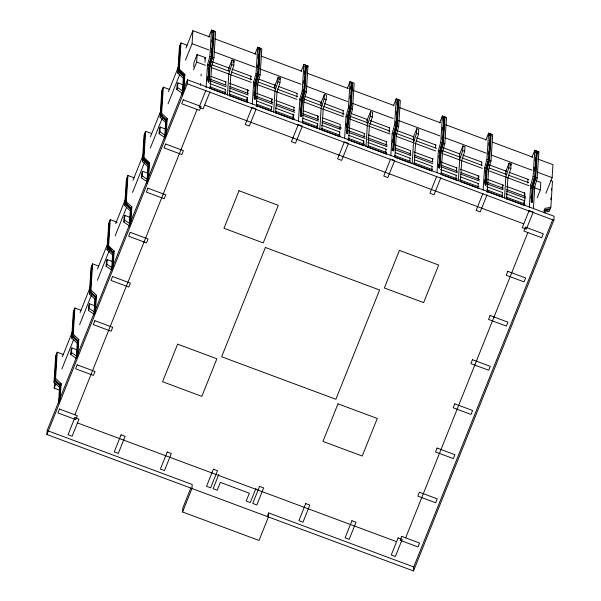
<?xml version="1.0" encoding="UTF-8"?>
<svg xmlns="http://www.w3.org/2000/svg" width="601" height="601" viewBox="0 0 601 601"><rect width="100%" height="100%" fill="white"/><g stroke="black" fill="none" stroke-linecap="round" stroke-linejoin="round"><path stroke-width="0.9" d="M46.901 434.523L47.148 430.526L187.504 79.813L554.099 216.24L553.852 220.236L413.496 570.95L46.901 434.523L187.257 83.809L187.504 79.813M58.56 403.151L59.544 387.465L54.007 382.304L55.653 356.1L57.223 352.186L63.33 354.462M54.007 382.304L54.578 380.869L56.216 354.868M59.491 390.094L54.225 388.133L54.571 382.567M59.574 400.326L60.536 384.986L54.999 379.824L56.637 353.824M54.999 379.824L55.57 378.39L57.223 352.186M59.093 402.272L60.115 386.03L54.578 380.869M60.123 399.237L61.114 383.551L55.57 378.39M76.297 358.053L77.221 343.291L71.684 338.13L73.337 311.927L74.9 308.012L81.015 310.289M76.515 358.534L70.738 354.545L71.031 349.895L71.812 347.941L77.033 349.88M71.684 338.13L72.263 336.695L73.893 310.694M70.738 354.545L71.519 352.584L71.812 347.941M77.191 357.054L78.213 340.812L72.676 335.651L74.314 309.643M72.676 335.651L73.254 334.216L74.9 308.012M76.83 357.197L77.799 341.856L72.263 336.695M77.86 354.139L78.791 339.377L73.254 334.216M93.914 314.804L94.905 299.118L89.369 293.957L91.014 267.753L92.577 263.839L98.692 266.108M94.192 314.361L88.415 310.371L88.708 305.721L89.489 303.768L94.71 305.706M89.369 293.957L89.94 292.522L91.577 266.513M88.415 310.371L89.196 308.411L89.489 303.768M94.928 311.979L95.897 296.639L90.36 291.477L91.991 265.469M90.36 291.477L90.931 290.043L92.577 263.839M94.515 313.023L95.476 297.683L89.94 292.522M95.544 309.966L96.468 295.204L90.931 290.043M111.869 270.187L106.092 266.198L106.385 261.548L107.166 259.587L112.387 261.533M111.651 269.706L112.582 254.944L107.046 249.783L108.691 223.58L110.261 219.665L117.24 222.265M107.046 249.783L107.617 248.348L109.254 222.34M106.092 266.198L106.88 264.237L107.166 259.587M112.552 268.707L113.574 252.465L108.037 247.304L109.675 221.296M108.037 247.304L108.608 245.869L110.261 219.665M113.852 253.427L108.924 248.837L109.044 246.981M112.244 267.948L113.153 253.509L107.617 248.348M113.161 266.716L114.145 251.03L108.608 245.869M129.275 226.457L130.259 210.771L124.723 205.61L126.375 179.406L127.938 175.484L134.046 177.761M129.553 226.014L123.776 222.017L124.069 217.374L124.85 215.413L130.071 217.359M124.723 205.61L125.293 204.175L126.931 178.166M123.776 222.017L124.557 220.064L124.85 215.413M130.289 223.632L131.251 208.292L125.714 203.13L127.352 177.122M125.714 203.13L126.293 201.696L127.938 175.484M129.869 224.676L130.838 209.336L125.293 204.175M130.898 221.619L131.829 206.857L126.293 201.696M146.892 183.2L147.936 166.597L142.399 161.436L144.052 135.225L145.615 131.311L151.73 133.587M147.23 181.84L141.453 177.843L141.746 173.201L142.527 171.24L147.748 173.186M142.399 161.436L142.978 160.001L144.616 133.993M141.453 177.843L142.234 175.89L142.527 171.24M147.914 180.353L148.935 164.118L143.391 158.957L145.029 132.949M143.391 158.957L143.97 157.522L145.615 131.311M149.206 165.072L144.285 160.49L144.405 158.626M147.493 181.404L148.515 165.162L142.978 160.001M148.522 178.362L149.506 162.683L143.97 157.522M164.629 138.102L165.621 122.424L160.084 117.255L161.729 91.052L163.299 87.137L169.407 89.414M164.907 137.667L159.13 133.67L159.423 129.027L160.204 127.066L165.425 129.012M160.084 117.255L160.655 115.828L162.293 89.819M159.13 133.67L159.911 131.717L160.204 127.066M165.643 135.278L166.612 119.937L161.076 114.776L162.713 88.775M161.076 114.776L161.646 113.341L163.299 87.137M165.23 136.322L166.192 120.989L160.655 115.828M166.139 135.112L167.183 118.502L161.646 113.341M182.591 93.486L176.807 89.496L177.1 84.846L177.888 82.893L183.102 84.831M182.253 94.853L183.297 78.243L177.761 73.082L179.406 46.878L180.976 42.964L187.084 45.24M177.761 73.082L178.332 71.647L179.969 45.646M176.807 89.496L177.595 87.543L177.888 82.893M183.267 92.006L184.289 75.764L178.752 70.602L180.39 44.602M178.752 70.602L179.323 69.168L180.976 42.964M184.567 76.725L179.646 72.135L179.759 70.279M182.847 93.05L183.868 76.808L178.332 71.647M183.876 90.015L184.868 74.329L179.323 69.168M185.461 60.205L192.072 43.685L192.891 30.689L209.576 36.901M193.695 67.034L193.988 62.384L197.12 54.556L205.309 57.598L205.016 62.249M193.522 69.881L196.655 62.053L197.12 54.556M200.449 85.274L200.569 83.411M201.035 75.936L201.155 74.073M206.045 87.829L207.495 64.765L209.877 56.254L211.529 30.05L215.624 31.575L213.971 57.779L211.59 66.29L210.192 88.43M207.645 80.113L207.871 76.5M208.269 70.182L208.434 67.477M213.017 30.809L211.379 56.817L208.998 65.321L207.976 81.563L209.065 81.969L210.087 65.727L212.476 57.223L214.106 31.214L213.017 30.809L212.514 32.063L213.61 32.469L211.973 58.47L209.584 66.981L208.622 82.322M211.229 52.49L211.462 48.779M211.868 42.28L212.048 39.493M413.496 570.95L413.743 566.953L268.67 512.961L268.422 516.965L259.023 540.449L182.569 511.992L182.824 507.995L190.825 487.989M225.052 94.041L225.337 89.391M225.638 84.688L225.811 81.901M228.68 70.768L228.853 67.981M227.456 95.183L228.793 73.938L231.753 64.645L232.046 59.995L234.097 60.761L233.804 65.404L231.107 73.855M229.507 95.942L230.844 74.704M246.68 101.524L246.861 98.729M247.327 91.254L247.447 89.391M247.169 101.321L247.409 97.602M247.642 93.831L247.875 90.112M250.685 79.91L250.917 76.192M252.277 104.093L253.675 81.946L256.056 73.442L257.701 47.231L261.796 48.756L260.15 74.96L257.761 83.471L256.311 106.535M253.93 95.491L254.155 91.878M254.501 86.469L257.168 73.39M259.189 47.99L257.551 73.998L255.17 82.51L254.148 98.752L255.245 99.157L256.266 82.915L258.648 74.404L260.286 48.396L259.189 47.99L258.693 49.244L259.782 49.65L258.145 75.658L255.763 84.163L254.794 99.503M257.521 67.823L257.694 65.036M258.107 58.53L258.34 54.819M271.367 101.426L271.479 99.548M271.344 109.367L271.517 106.58M271.757 102.801L271.99 99.082M274.792 88.888L275.025 85.169M273.635 112.364L274.912 92.051M275.679 113.123L277.016 91.885L279.976 82.592L280.269 77.942L278.225 77.183L274.229 87.168M274.973 91.127L277.932 81.826L278.225 77.183M292.98 116.842L293.153 114.04M293.348 118.51L293.581 114.791M293.821 111.012L294.054 107.294M296.856 97.099L297.097 93.38M298.457 121.274L299.846 99.135L302.228 90.623L303.881 64.42L307.967 65.937L306.322 92.148L303.941 100.652L302.543 122.799M300.222 110.869L300.387 108.165M301.349 99.691L300.327 115.933L301.417 116.339L302.438 100.097L304.82 91.585L306.457 65.584L305.368 65.178L303.73 91.179L301.349 99.691L299.846 99.135M300.973 116.692L301.935 101.351L304.324 92.839L305.954 66.839L306.457 65.584M301.935 101.351L300.846 100.945L303.227 92.434L303.407 89.647M303.813 83.148L303.986 80.361M304.399 73.855L304.572 71.076M317.012 127.036L317.125 125.166M317.598 117.676L317.719 115.798M317.456 127.48L317.689 123.761M317.929 119.982L318.162 116.263M320.972 106.069L321.204 102.35M319.807 129.546L321.144 108.308M321.858 130.312L323.188 109.066M321.415 107.466L324.104 99.015L324.397 94.365L326.448 95.131L326.155 99.774L323.458 108.225M339.52 135.691L339.753 131.972M339.933 129.125L340.226 124.475L322.624 117.924M342.976 115.212L343.269 110.561M344.628 138.463L346.026 116.316L348.407 107.804L350.052 81.601L354.147 83.126L352.494 109.329L350.113 117.841L348.723 139.98M346.454 127.149L346.679 123.543M347.521 116.872L346.499 133.114L347.596 133.52L348.618 117.285L350.999 108.773L352.637 82.765L351.54 82.36L349.902 108.368L347.521 116.872L346.026 116.316M347.145 133.873L348.114 118.532L350.496 110.028L352.133 84.02L352.637 82.765M349.459 108.691L349.639 105.904M350.105 98.474L350.278 95.687M350.691 89.188L350.864 86.401M363.305 142.347L363.417 140.476M363.635 144.661L363.868 140.95L348.625 135.278M364.101 137.171L364.341 133.452M367.143 123.25L367.376 119.531M365.986 146.734L367.324 125.489M368.03 147.493L369.307 127.179M367.587 124.647L370.284 116.196L370.577 111.553L372.62 112.312L372.327 116.962L369.367 126.255M385.639 153.803L385.932 149.161M386.173 145.382L386.405 141.663M389.147 132.393L389.44 127.743M390.808 155.644L392.198 133.497L394.579 124.993L396.232 98.789L400.319 100.307L398.673 126.51L396.292 135.022L394.895 157.169M392.228 150.648L392.34 148.845M392.738 142.527L392.971 138.921M393.7 134.061L392.671 150.303L393.768 150.708L394.789 134.466L397.171 125.955L398.809 99.954L397.719 99.541L396.082 125.549L393.7 134.061L392.198 133.497M393.324 151.054L394.286 135.721L396.675 127.209L398.305 101.201L398.809 99.954M395.751 124.016L395.931 121.229M396.337 114.731L396.517 111.944M396.983 104.514L397.156 101.727M409.867 160.918L410.04 158.131M410.22 155.283L410.513 150.633L394.849 144.803M413.263 141.363L413.556 136.72M412.158 163.915L413.435 143.601M414.202 164.682L415.539 143.436L418.506 134.143L418.792 129.493L416.748 128.734L413.082 137.892M413.766 141.828L416.455 133.384L416.748 128.734M431.811 170.992L432.104 166.342M432.404 161.631L432.577 158.844M435.447 147.718L435.62 144.931M436.98 172.825L438.369 150.686L440.758 142.174L442.404 115.97L446.498 117.496L444.845 143.699L442.464 152.211L441.074 174.35M438.407 167.837L438.632 164.223M439.03 157.913L439.203 155.201M439.872 151.242L438.85 167.484L439.94 167.889L440.961 151.647L443.35 143.143L444.988 117.135L443.891 116.729L442.253 142.73L439.872 151.242L438.369 150.686M439.496 168.242L440.465 152.902L442.847 144.39L444.485 118.389L444.988 117.135M442.043 139.342L442.223 136.555M442.629 130.056L442.809 127.269M443.215 120.763L443.388 117.984L444.485 118.389M455.926 179.962L456.219 175.312M456.452 171.533L456.685 167.822M459.434 158.551L459.727 153.901M458.338 181.104L459.675 159.858L462.635 150.566L462.928 145.915L464.971 146.682L464.678 151.324L461.989 159.776M460.381 181.863L461.718 160.625M478.088 179.045L478.268 176.243M478.103 186.318L478.283 183.523M478.516 179.744L478.757 176.033M481.559 165.831L481.792 162.112M483.151 190.014L484.549 167.867L486.93 159.363L488.583 133.152L492.67 134.677L491.025 160.88L488.636 169.392L487.186 192.455M484.691 183.215L484.924 179.601M485.315 173.291L485.488 170.579M490.063 133.91L488.433 159.919L486.044 168.43L485.022 184.665L486.119 185.078L487.141 168.836L489.522 160.324L491.16 134.316L490.063 133.91L489.567 135.165L490.656 135.571L489.026 161.579L486.637 170.083L485.676 185.424M488.335 154.667L488.515 151.88M488.921 145.382L489.101 142.595M502.181 188.278L502.301 186.408M502.158 196.219L502.391 192.5M502.631 188.722L502.864 185.003M505.674 174.808L505.907 171.09M504.509 198.285L505.787 177.964M506.553 199.044L507.89 177.806L510.85 168.513L511.143 163.863L509.1 163.104L505.772 171.428M505.847 177.047L508.807 167.747L509.1 163.104M523.794 203.694L523.914 201.831M524.38 194.356L524.5 192.493M524.222 204.43L525.199 196.452L506.741 189.578M524.696 196.933L524.928 193.214L506.651 186.408M524.628 205.55L524.726 203.949L506.267 197.075M527.738 183.02L527.971 179.301M529.331 207.195L530.721 185.055L533.11 176.544L534.755 150.34L538.849 151.858L537.196 178.069L534.815 186.573L533.418 208.72M530.983 198.593L531.156 195.888M531.607 188.669L533.868 179.203M536.242 151.099L534.605 177.1L532.223 185.611L531.201 201.853L532.291 202.259L533.312 186.017L535.701 177.505L537.332 151.505L536.242 151.099L535.739 152.346L536.836 152.752L535.198 178.76L532.817 187.272L531.847 202.612M534.574 170.924L534.807 167.206M535.213 160.707L535.393 157.92M537.204 197.782L540.337 189.954L540.81 182.456L535.897 180.631M544.228 211.56L544.341 209.757L550.261 208.863L550.832 207.428L552.484 181.217L550.734 180.57M544.626 212.934L544.912 208.322L550.832 207.428M545.858 193.327L552.124 177.671L552.943 164.682L538.015 159.122M550.261 208.863L550.373 206.999M550.847 199.57L550.959 197.714M551.425 190.284L551.545 188.429M208.735 65.727L210.876 58.064L211.973 58.47M393.437 134.459L395.578 126.803L396.675 127.209M439.609 151.647L441.758 143.985L442.847 144.39M486.021 167.98L487.929 161.173L489.026 161.579M62.346 356.874L72.443 331.647M80.106 312.512L89.849 288.157M97.512 269.023L107.955 242.924M115.61 223.79L125.361 199.434M133.016 180.3L143.459 154.202M150.423 136.81L160.865 110.712M168.52 91.577L178.97 65.479M185.927 48.088L192.891 30.689M73.991 336.139L73.57 337.184L78.491 341.774M91.668 291.966L91.247 293.01L96.168 297.6M108.924 248.837L109.344 247.792L111.193 249.513M127.021 203.619L126.608 204.663L131.529 209.246M144.285 160.49L144.706 159.438L148.394 162.879M162.383 115.264L161.962 116.309L166.89 120.899M179.646 72.135L180.06 71.091L183.756 74.532M54.225 388.133L55.961 383.784M61.88 368.999L73.713 339.422M79.632 324.638L91.472 295.061M97.385 280.276L109.224 250.7M115.144 235.915L126.631 207.21M132.543 192.425L144.383 162.848M150.303 148.064L162.135 118.487M168.055 103.703L179.887 74.126M59.544 387.465L60.115 386.03M60.536 384.986L61.114 383.551M77.221 343.291L77.799 341.856M78.213 340.812L78.791 339.377M94.905 299.118L95.476 297.683M95.897 296.639L96.468 295.204M112.582 254.944L113.153 253.509M113.574 252.465L114.145 251.03M130.259 210.771L130.838 209.336M131.251 208.292L131.829 206.857M147.936 166.597L148.515 165.162M148.935 164.118L149.506 162.683M165.621 122.424L166.192 120.989M166.612 119.937L167.183 118.502M183.297 78.243L183.868 76.808M184.289 75.764L184.868 74.329M208.75 36.984L211.529 30.05M213.61 32.469L214.106 31.214M204.746 59.011L205.309 57.598M74.892 414.765L197.075 109.457M205.895 90.255L199.066 107.316L203.153 108.841L209.982 91.773M228.718 68.319L232.046 59.995M233.428 62.421L234.097 60.761M254.929 54.173L257.701 47.231M259.782 49.65L260.286 48.396M252.067 107.436L245.238 124.505L249.332 126.022L256.161 108.961M279.6 79.61L280.269 77.942M301.101 71.354L303.881 64.42M307.276 67.673L307.967 65.937M320.739 103.522L324.397 94.365M347.28 88.542L350.052 81.601M182.569 511.992L191.967 488.508L192.222 484.511L48.027 430.849M344.418 141.806L337.589 158.867L341.684 160.392L348.512 143.323M218.817 474.444L213.115 488.688L217.201 490.213L220.334 482.385L249.325 493.173L246.192 501.001L250.286 502.526L255.988 488.275M366.91 120.703L370.577 111.553M393.452 105.723L396.232 98.789M390.597 158.987L383.761 176.055L387.855 177.573L394.684 160.512L392.228 159.596M267.28 516.447L268.67 512.961M439.632 122.904L442.404 115.97M436.769 176.168L429.94 193.237L434.027 194.762L440.864 177.693M459.592 154.239L462.928 145.915M485.803 140.093L488.583 133.152M490.656 135.571L491.16 134.316M482.941 193.357L476.112 210.425L480.207 211.943L487.035 194.882M510.482 165.53L511.143 163.863M531.983 157.274L534.755 150.34M536.836 152.752L537.332 151.505M538.15 153.593L538.849 151.858M405.645 537.857L527.836 232.549M413.743 566.953L552.71 219.718M544.303 210.057L548.533 209.418M543.92 210.801L549.84 209.907L549.269 211.342L544.19 212.108M304.865 66.426L305.954 66.839M351.037 83.614L352.133 84.02M214.842 38.862L256.116 54.218M261.39 56.178L301.785 71.211M307.051 73.172L348.325 88.535M352.719 90.165L393.993 105.528M399.259 107.489L440.533 122.852M445.807 124.813L486.201 139.845M492.347 142.129L532.741 157.161M192.072 43.685L208.757 49.891M214.031 51.851L255.305 67.214M259.692 68.845L300.966 84.208M306.24 86.168L347.513 101.524M352.779 103.485L393.174 118.525M398.44 120.485L439.714 135.841M444.988 137.802L486.262 153.165M491.528 155.126L531.923 170.158M537.196 172.119L552.124 177.671M209.877 56.254L211.379 56.817M212.476 57.223L213.971 57.779M256.056 73.442L257.551 73.998M258.648 74.404L260.15 74.96M302.228 90.623L303.73 91.179M304.82 91.585L306.322 92.148M348.407 107.804L349.902 108.368M350.999 108.773L352.494 109.329M394.579 124.993L396.082 125.549M397.171 125.955L398.673 126.51M440.758 142.174L442.253 142.73M443.35 143.143L444.845 143.699M486.93 159.363L488.433 159.919M489.522 160.324L491.025 160.88M533.11 176.544L534.605 177.1M535.701 177.505L537.196 178.069M231.753 64.645L233.804 65.404M277.932 81.826L279.976 82.592M324.104 99.015L326.155 99.774M370.284 116.196L372.327 116.962M416.455 133.384L418.506 134.143M462.635 150.566L464.678 151.324M508.807 167.747L510.85 168.513M257.055 75.253L258.145 75.658M303.227 92.434L304.324 92.839M350.496 110.028L349.406 109.615L347.017 118.127L348.114 118.532M534.101 178.354L535.198 178.76M212.318 61.828L229.379 68.176M232.016 69.16L251.376 76.365M258.415 78.986L275.13 85.207M278.654 86.514L297.134 93.395M304.669 96.198L321.768 102.561M324.405 103.545L343.764 110.749M350.804 113.364L367.519 119.591M370.163 120.568L389.516 127.773M396.555 130.394L414.157 136.945M416.47 137.802L436.153 145.126M443.192 147.748L459.908 153.969M462.642 154.99L481.904 162.157M489.364 164.929L506.545 171.323M509.182 172.307L528.542 179.511M212.055 64.87L229.65 71.414M231.408 72.075L251.646 79.602M257.806 81.894L275.408 88.445M277.166 89.098L297.405 96.633M303.565 98.925L322.038 105.799M323.796 106.452L344.035 113.987M350.195 116.278L367.797 122.829M369.555 123.483L389.794 131.01M395.946 133.302L414.427 140.183M416.185 140.837L436.424 148.364M442.584 150.663L460.178 157.207M461.944 157.86L482.182 165.395M489.214 168.017L505.937 174.237M508.574 175.222L528.812 182.749M207.495 64.765L208.998 65.321M210.087 65.727L211.59 66.29M253.675 81.946L255.17 82.51M256.266 82.915L257.761 83.471M302.438 100.097L303.941 100.652M348.618 117.285L350.113 117.841M394.789 134.466L396.292 135.022M440.961 151.647L442.464 152.211M484.549 167.867L486.044 168.43M487.141 168.836L488.636 169.392M530.721 185.055L532.223 185.611M533.312 186.017L534.815 186.573M196.655 62.053L205.444 65.321M211.597 67.612L251.15 82.329M254.666 83.757L255.763 84.163M257.303 84.621L296.856 99.345M303.888 101.96L343.441 116.677M349.594 118.968L390.026 134.015M393.197 135.308L394.286 135.721M396.179 136.307L435.74 151.024M439.369 152.496L440.465 152.902M441.893 153.315L482.325 168.363M488.478 170.654L528.91 185.701M531.72 186.866L532.817 187.272M534.184 187.662L540.337 189.954M211.019 76.395L226.014 81.969M229.522 83.276L248.844 90.473M256.747 93.41L272.561 99.293M275.776 100.495L294.52 107.466M303.302 110.734L318.23 116.294M348.67 127.622L364.777 133.617M368.293 134.924L386.736 141.783M413.961 151.918L433.283 159.107M441.021 161.985L457 167.934M460.479 169.227L478.959 176.108M487.742 179.376L503.548 185.258M210.463 79.324L226.284 85.214M229.8 86.521L248.266 93.388M256.176 96.333L272.884 102.553M276.4 103.86L294.858 110.734M302.776 113.679L318.598 119.569M322.113 120.876L341.458 128.073M348.49 130.687L365.19 136.908M367.827 137.884L387.172 145.089M395.082 148.026L410.911 153.916M414.427 155.231L432.885 162.097M441.682 165.373L457.504 171.262M461.02 172.57L479.485 179.436M487.396 182.381L503.217 188.271M210.358 80.925L226.186 86.814M229.702 88.122L248.16 94.988M256.079 97.933L272.779 104.153M276.295 105.46L294.76 112.334M302.671 115.272L318.5 121.162M322.016 122.476L340.474 129.343M349.271 132.618L365.092 138.508M367.729 139.485L387.074 146.682M394.985 149.626L410.806 155.516M414.322 156.823L432.788 163.697M441.577 166.973L457.406 172.855M460.922 174.17L479.38 181.036M487.298 183.981L503.12 189.871M506.635 191.178L525.101 198.052M209.674 83.562L225.54 89.466M229.056 90.781L247.522 97.647M256.311 100.923L272.14 106.813M275.303 107.985L294.114 114.986M302.896 118.254L317.854 123.821M321.475 125.173L339.835 132.002M367.97 142.475L386.428 149.341M395.218 152.616L410.167 158.176M414.562 159.813L432.142 166.357M440.548 169.482L456.76 175.515M460.276 176.829L478.742 183.696M486.727 186.671L502.481 192.53M505.997 193.838L524.455 200.711M209.989 86.822L225.811 92.704M229.334 94.019L247.792 100.885M256.582 104.161L271.532 109.72M275.927 111.358L294.385 118.224M302.303 121.169L318.124 127.059M321.64 128.374L340.106 135.24M348.017 138.185L364.724 144.405M368.24 145.712L386.698 152.579M394.609 155.524L410.438 161.414M413.954 162.721L432.42 169.595M441.209 172.863L457.03 178.752M459.667 179.737L479.012 186.934M486.923 189.878L502.752 195.768M209.892 88.415L224.834 93.981M229.229 95.619L247.695 102.486M256.484 105.761L272.306 111.651M275.829 112.958L294.287 119.824M303.077 123.1L317.148 128.336M322.421 130.297L340.001 136.84M347.919 139.785L363.74 145.675M367.256 146.982L386.601 154.179M395.39 157.454L410.34 163.014M414.735 164.651L431.435 170.864M441.99 174.793L456.933 180.353M461.328 181.99L478.914 188.534M486.825 191.479L502.646 197.368M506.162 198.676L523.749 205.219M252.886 107.737L255.342 108.653M345.237 142.106L347.694 143.023M187.257 83.809L553.852 220.236M204.656 105.085L523.794 223.85M77.461 422.916L396.592 541.681M177.595 87.543L182.651 91.029M159.911 131.717L164.967 135.21M142.234 175.89L147.29 179.383M124.557 220.064L129.613 223.557M106.88 264.237L111.936 267.73M89.196 308.411L94.973 312.407M71.519 352.584L76.575 356.077M60.002 383.754L61.234 384.903M55.893 381.357L60.814 385.947M59.507 409.041L57.944 412.955L75.779 419.596L77.349 415.682L59.507 409.041M77.183 364.867L75.621 368.781L93.456 375.415L95.026 371.501L77.183 364.867M94.868 320.694L93.298 324.608L111.14 331.241L112.703 327.327L94.868 320.694M112.545 276.52L110.975 280.434L128.817 287.068L130.387 283.154L112.545 276.52M130.222 232.339L128.659 236.253L146.494 242.894L148.064 238.98L130.222 232.339M147.906 188.166L146.336 192.08L164.178 198.721L165.741 194.807L147.906 188.166M165.583 143.992L164.013 147.906L181.855 154.547L183.418 150.633L165.583 143.992M183.26 99.819L181.697 103.733L199.532 110.374L201.102 106.46L183.26 99.819M74.87 417.635L68.041 434.703L72.135 436.221L78.964 419.16L74.87 417.635M121.049 434.816L114.213 451.884L118.307 453.409L125.136 436.341L121.049 434.816M177.611 344.163L162.571 381.733L201.846 396.352L216.886 358.774L177.611 344.163M239.018 190.72L223.978 228.297L263.253 242.917L278.293 205.339L239.018 190.72M167.221 452.005L160.392 469.073L164.486 470.591L171.315 453.53L167.221 452.005M298.246 124.617L291.41 141.686L295.504 143.211L302.333 126.142L298.246 124.617M265.379 247.484L221.641 356.769L335.876 399.282L379.614 289.998L265.379 247.484M213.393 469.186L206.564 486.254L210.658 487.779L217.487 470.711L213.393 469.186M259.572 486.374L252.743 503.435L256.83 504.96L263.666 487.892L259.572 486.374M337.995 403.849L322.955 441.427L362.238 456.039L377.27 418.461L337.995 403.849M399.402 250.414L384.362 287.984L423.645 302.603L438.677 265.026L399.402 250.414M305.744 503.555L298.915 520.624L303.009 522.141L309.838 505.08L305.744 503.555M351.923 520.736L345.094 537.805L349.181 539.33L356.01 522.261L351.923 520.736M398.095 537.925L391.266 554.986L395.36 556.511L402.189 539.443L398.095 537.925M529.12 210.538L522.292 227.606L526.378 229.131L533.207 212.063L529.12 210.538M401.716 536.392L400.153 540.307L417.988 546.948L419.558 543.034L401.716 536.392M419.4 492.219L417.83 496.133L435.672 502.774L437.235 498.86L419.4 492.219M437.077 448.045L435.507 451.96L453.349 458.593L454.912 454.679L437.077 448.045M454.754 403.872L453.192 407.786L471.026 414.42L472.596 410.506L454.754 403.872M472.431 359.691L470.868 363.613L488.711 370.246L490.273 366.332L472.431 359.691M490.115 315.517L488.545 319.431L506.388 326.073L507.95 322.159L490.115 315.517M507.792 271.344L506.23 275.258L524.064 281.899L525.635 277.985L507.792 271.344M525.469 227.17L523.907 231.085L541.741 237.726L543.312 233.812L525.469 227.17"/></g></svg>
